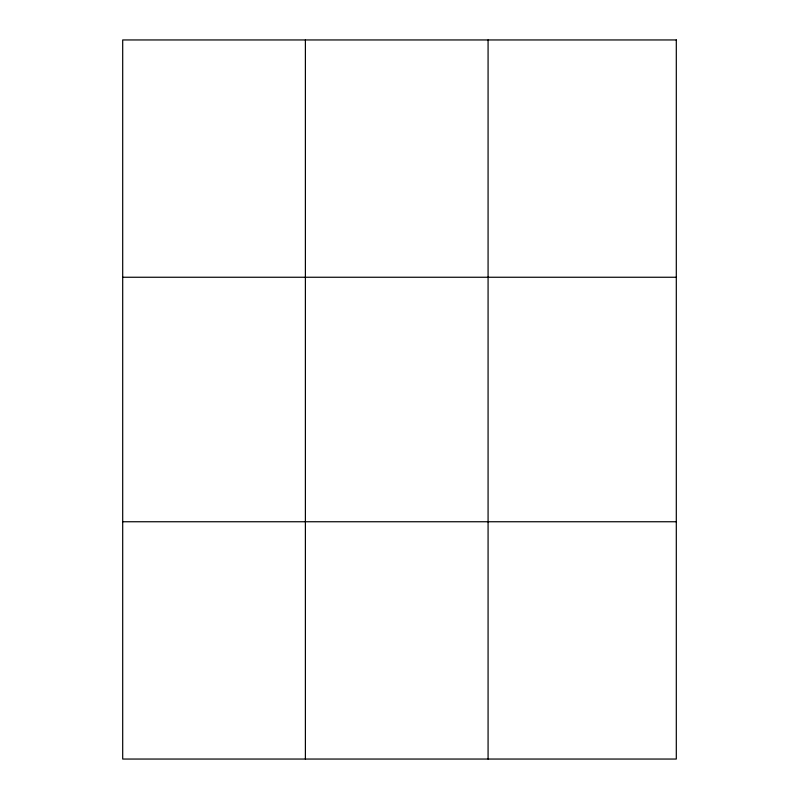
<?xml version="1.0" encoding="UTF-8"?>
<svg xmlns="http://www.w3.org/2000/svg" width="799" height="799" viewBox="0 0 799 799"><rect width="100%" height="100%" fill="white"/><g stroke="black" fill="none" stroke-linecap="round" stroke-linejoin="round"><path stroke-width="1.2" d="M305.388 39.95L305.388 759.05M488.079 39.95L488.079 759.05M122.696 277.253L676.304 277.253M122.696 521.747L676.304 521.747M676.304 39.95L676.304 759.05L122.696 759.05L122.696 39.95L676.304 39.95"/></g></svg>
